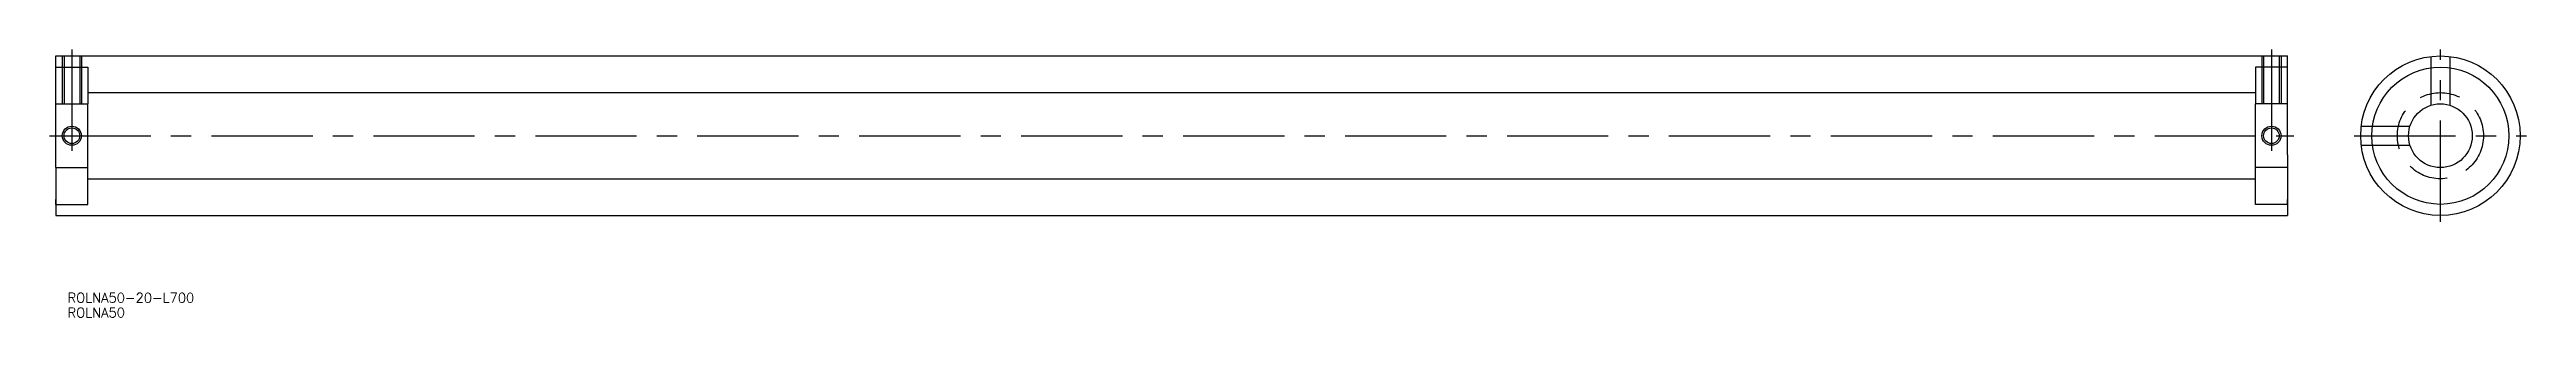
# Model space of a CAD drawing. Extents: x -2 to 775, y -57 to 27.
import ezdxf

# ---------------------------------------------------------------- set-up
doc = ezdxf.new("R2010")
doc.units = 0
doc.linetypes.add('CENTER', pattern=[50.8, 31.75, -6.35, 6.35, -6.35])
doc.linetypes.add('DASHED', pattern=[19.05, 12.7, -6.35])
doc.layers.get('0').update_dxf_attribs({"linetype": 'CONTINUOUS'})
doc.layers.add('CENTER', color=1, linetype='CENTER')
doc.styles.get("Standard").update_dxf_attribs({"font": 'txt.shx', "height": 3, "bigfont": 'bigfont.shx'})

# ---------------------------------------------------------------- blocks, each defined once
blk = doc.blocks.new('*U9')
at = {"color": 7, "linetype": 'CONTINUOUS'}
blk.add_text('ROLNA50-20-L700', height=3, dxfattribs=at).set_placement((3.66, -52.27))
blk = doc.blocks.new('*U10')
at = {"color": 7, "linetype": 'CONTINUOUS'}
blk.add_text('ROLNA50', height=3, dxfattribs=at).set_placement((3.66, -56.94))

msp = doc.modelspace()

# ---------------------------------------------------------------- linework, layer by layer
at = {"color": 7, "linetype": 'CONTINUOUS'}
for p, q in [((0, 21.5), (0, 25)), ((0, 25), (700, 25)), ((2.54, 25), (2.54, 10)), ((7.46, 25), (7.46, 10)), ((692.54, 25), (692.54, 10)), ((697.46, 25), (697.46, 10)), ((700, 16), (700, 25)), ((0, 21.5), (10, 21.5)), ((0, 10), (0, 21.5)), ((10, 21.5), (10, 10)), ((700, 21.5), (690, 21.5)), ((690, 21.5), (690, 10)), ((700, 6), (700, 16)), ((0, -10), (0, 10)), ((0, 10), (10, 10)), ((10, 13.5), (690, 13.5)), ((10, -10), (10, 10)), ((690, -10), (690, 10)), ((700, 10), (690, 10)), ((700, -6), (700, 6)), ((700, -6), (700, -25)), ((0, -10), (0, -25)), ((0, -10), (10, -10)), ((10, -21.5), (10, -10)), ((10, -13.5), (690, -13.5)), ((690, -21.5), (690, -10)), ((700, -10), (690, -10)), ((0, -21.5), (0, -20)), ((0, -21.5), (10, -21.5)), ((700, -21.5), (690, -21.5)), ((700, -16), (700, -20)), ((700, -21.5), (700, -20)), ((0, -25), (700, -25))]:
    msp.add_line(p, q, dxfattribs=at)
at = {"color": 3, "linetype": 'CONTINUOUS'}
for p, q in [((2, 25), (2, 10)), ((8, 25), (8, 10)), ((692, 25), (692, 10)), ((698, 25), (698, 10)), ((745, 24.82), (745, 9.54)), ((751, 24.82), (751, 9.54)), ((723.18, 3), (738.46, 3)), ((723.18, -3), (738.46, -3))]:
    msp.add_line(p, q, dxfattribs=at)
at = {"color": 7, "linetype": 'CONTINUOUS'}
for centre, radius in [((748, 0), 25), ((748, 0), 21.5), ((748, 0), 10), ((5, 0), 2.46), ((695, 0), 2.46)]:
    msp.add_circle(centre, radius, dxfattribs=at)
at = {"color": 3, "linetype": 'DASHED'}
msp.add_circle((748, 0), 13.5, dxfattribs=at)
at = {"color": 3, "linetype": 'CONTINUOUS'}
for centre in [(5, 0), (695, 0)]:
    msp.add_circle(centre, 3, dxfattribs=at)
at = {"layer": 'CENTER', "color": 1, "linetype": 'CENTER'}
for p, q in [((5, 27), (5, -5)), ((695, 27), (695, -5)), ((748, -27), (748, 27)), ((-2, 0), (702, 0)), ((721, 0), (775, 0))]:
    msp.add_line(p, q, dxfattribs=at)

# ---------------------------------------------------------------- block references
at = {"color": 7, "linetype": 'CONTINUOUS'}
for name in ['*U9', '*U10']:
    msp.add_blockref(name, (0, 0), dxfattribs=at)

doc.saveas('drawing.dxf')
